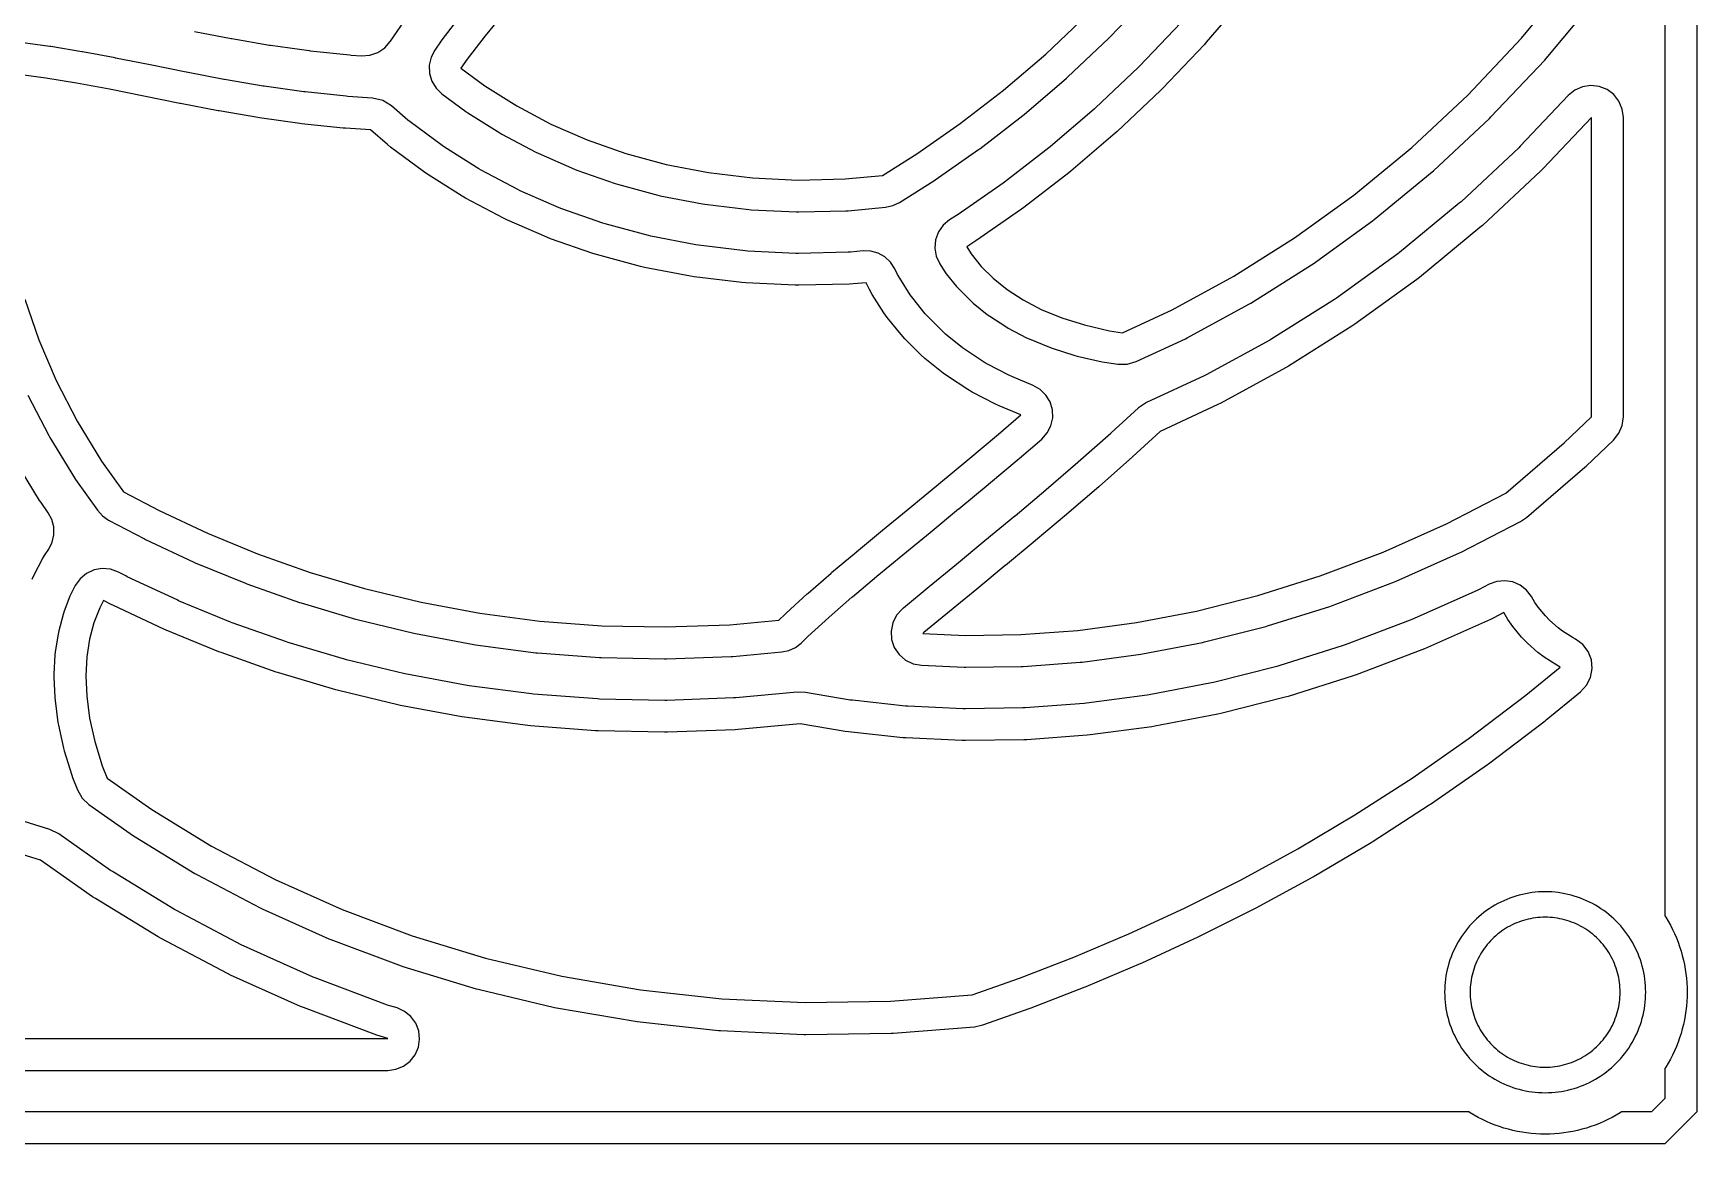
# Model space of a CAD drawing. Header units: millimetres. Extents: x -46 to 46, y -46 to 46.
# Drawn here: x -6.1 to 46, y -46 to -11.2 of the extents above; entities that cross this region are included whole.
import ezdxf

# ---------------------------------------------------------------- set-up
doc = ezdxf.new("R2010")
doc.units = ezdxf.units.MM
for name, color, linetype in [('FACE_OPENINGS', 2, 'Continuous'), ('FACE_OUTER', 3, 'Continuous'), ('MID_OPENINGS', 4, 'Continuous'), ('MID_OUTER', 7, 'Continuous')]:
    doc.layers.add(name, color=color, linetype=linetype)

msp = doc.modelspace()

# ---------------------------------------------------------------- linework, layer by layer
at = {"layer": 'FACE_OPENINGS'}
for points in [[(7.24, -10.657), (6.677, -11.392), (6.65, -11.429), (6.454, -11.712), (6.336, -11.939), (6.279, -12.188), (6.288, -12.444), (6.361, -12.689), (6.494, -12.908), (6.678, -13.085), (7.422, -13.638), (7.485, -13.681), (8.487, -14.313), (8.552, -14.35), (9.624, -14.919), (9.692, -14.951), (10.833, -15.45), (10.902, -15.477), (12.108, -15.9), (12.178, -15.922), (13.446, -16.265), (13.517, -16.281), (14.843, -16.537), (14.914, -16.549), (16.293, -16.713), (16.365, -16.719), (17.793, -16.787), (17.863, -16.787), (19.335, -16.753), (19.405, -16.749), (20.577, -16.639), (20.806, -16.59), (21.018, -16.489), (22.091, -15.812), (22.13, -15.787), (23.495, -14.833), (23.534, -14.805), (24.883, -13.763), (24.922, -13.732), (26.248, -12.598), (26.286, -12.564), (27.581, -11.338), (27.618, -11.301), (28.875, -9.981)], [(29.838, -10.855), (28.539, -12.219), (28.496, -12.262), (27.158, -13.529), (27.115, -13.568), (25.745, -14.738), (25.701, -14.774), (24.307, -15.851), (24.262, -15.883), (22.852, -16.868), (22.807, -16.898), (22.588, -17.036), (22.387, -17.203), (22.236, -17.416), (22.146, -17.662), (22.123, -17.922), (22.167, -18.18), (22.278, -18.417), (22.418, -18.638), (22.483, -18.729), (22.8, -19.123), (22.873, -19.204), (23.247, -19.577), (23.325, -19.648), (23.761, -19.999), (23.843, -20.058), (24.345, -20.384), (24.427, -20.433), (24.998, -20.73), (25.08, -20.768), (25.72, -21.032), (25.8, -21.061), (26.511, -21.286), (26.588, -21.307), (27.369, -21.486), (27.444, -21.5), (27.86, -21.564), (28.151, -21.565), (28.431, -21.482), (29.979, -20.762), (30.036, -20.734), (31.967, -19.681), (32.022, -19.649), (33.924, -18.45), (33.977, -18.415), (35.84, -17.068), (35.89, -17.03), (37.704, -15.536), (37.752, -15.495), (39.506, -13.855), (39.551, -13.811), (41.235, -12.026), (41.277, -11.98), (42.881, -10.052)], [(-1.077, -11.134), (0.074, -11.352), (0.094, -11.356), (1.275, -11.556), (1.302, -11.561), (2.515, -11.732), (2.549, -11.736), (3.793, -11.868), (3.834, -11.872), (4.156, -11.893), (4.419, -11.875), (4.668, -11.79), (4.886, -11.642), (5.058, -11.442), (5.065, -11.432), (5.597, -10.666)], [(-6.297, -22.532), (-5.641, -23.802), (-5.607, -23.864), (-4.841, -25.121), (-4.803, -25.179), (-4.121, -26.14), (-3.964, -26.314), (-3.771, -26.446), (-2.648, -27.037), (-2.607, -27.058), (-1.098, -27.764), (-1.054, -27.784), (0.523, -28.431), (0.569, -28.449), (2.213, -29.03), (2.262, -29.046), (3.971, -29.555), (4.021, -29.568), (5.794, -29.997), (5.846, -30.008), (7.678, -30.349), (7.731, -30.357), (9.62, -30.605), (9.674, -30.61), (11.614, -30.757), (11.669, -30.76), (13.656, -30.8), (13.712, -30.8), (15.74, -30.727), (15.796, -30.724), (17.329, -30.582), (17.549, -30.536), (17.753, -30.442), (17.932, -30.305), (18.119, -30.124), (18.144, -30.101), (18.798, -29.504), (18.817, -29.487), (19.526, -28.869), (19.539, -28.858), (20.299, -28.215), (20.308, -28.208), (21.122, -27.533), (21.976, -26.833), (22.87, -26.1), (22.874, -26.097), (23.8, -25.331), (23.806, -25.325), (24.762, -24.522), (24.77, -24.514), (25.475, -23.907), (25.644, -23.718), (25.761, -23.492), (25.817, -23.244), (25.809, -22.99), (25.737, -22.746), (25.605, -22.529), (25.424, -22.351), (25.203, -22.225), (24.536, -21.951), (24.442, -21.907), (23.777, -21.56), (23.682, -21.504), (23.085, -21.116), (22.991, -21.048), (22.463, -20.622), (22.372, -20.541), (21.91, -20.08), (21.826, -19.987), (21.43, -19.494), (21.355, -19.389), (21.022, -18.865), (20.959, -18.753), (20.869, -18.567), (20.738, -18.365), (20.561, -18.2), (20.351, -18.081), (20.118, -18.017), (19.877, -18.01), (19.486, -18.047), (19.405, -18.052), (17.853, -18.088), (17.772, -18.087), (16.262, -18.016), (16.18, -18.009), (14.719, -17.835), (14.637, -17.822), (13.229, -17.55), (13.147, -17.531), (11.798, -17.166), (11.717, -17.141), (10.431, -16.689), (10.351, -16.658), (9.132, -16.125), (9.054, -16.087), (7.905, -15.479), (7.83, -15.435), (6.754, -14.757), (6.682, -14.707), (5.683, -13.965), (5.614, -13.91), (5.098, -13.461), (4.822, -13.291), (4.507, -13.218), (3.726, -13.168), (3.679, -13.164), (2.392, -13.027), (2.352, -13.022), (1.104, -12.846), (1.073, -12.841), (-0.135, -12.636), (-0.157, -12.632), (-1.325, -12.41), (-1.337, -12.407), (-2.466, -12.181), (-3.548, -11.964), (-3.559, -11.962), (-4.583, -11.768), (-4.605, -11.764), (-5.575, -11.603), (-5.609, -11.598), (-6.528, -11.478)], [(-6.167, -28.305), (-6.114, -28.188), (-5.826, -27.638), (-5.761, -27.528), (-5.645, -27.357), (-5.536, -27.142), (-5.481, -26.907), (-5.483, -26.665), (-5.544, -26.431), (-5.659, -26.219), (-5.886, -25.899), (-5.93, -25.831), (-6.738, -24.505)], [(-8.431, -43.7), (4.979, -43.7), (5.234, -43.667), (5.473, -43.569), (5.679, -43.414), (5.838, -43.211), (5.94, -42.974), (5.978, -42.718), (5.95, -42.462), (5.857, -42.221), (5.705, -42.013), (5.505, -41.85), (5.27, -41.743), (5.043, -41.674), (4.975, -41.651), (2.707, -40.801), (2.64, -40.774), (0.476, -39.804), (0.41, -39.772), (-1.644, -38.69), (-1.707, -38.654), (-3.647, -37.469), (-3.708, -37.429), (-5.332, -36.289), (-5.608, -36.153), (-6.714, -35.807)]]:
    msp.add_lwpolyline(points, dxfattribs=at)
for points in [[(21.948, -28.538), (21.944, -28.541), (21.142, -29.205), (21.134, -29.212), (21.104, -29.237), (20.926, -29.434), (20.806, -29.67), (20.752, -29.93), (20.768, -30.195), (20.854, -30.446), (21.002, -30.666), (21.203, -30.839), (21.443, -30.953), (21.704, -31), (23.041, -31.061), (23.1, -31.062), (24.831, -31.038), (24.89, -31.035), (26.678, -30.904), (26.736, -30.898), (28.575, -30.654), (28.632, -30.645), (30.515, -30.283), (30.572, -30.27), (32.492, -29.784), (32.548, -29.768), (34.498, -29.153), (34.552, -29.135), (36.524, -28.386), (36.577, -28.365), (38.562, -27.479), (38.614, -27.454), (40.473, -26.495), (40.666, -26.365), (42.498, -24.789), (42.536, -24.754), (43.391, -23.938), (43.558, -23.728), (43.664, -23.481), (43.7, -23.215), (43.7, -13.825), (43.665, -13.563), (43.563, -13.32), (43.4, -13.111), (43.189, -12.953), (42.943, -12.855), (42.681, -12.825), (42.42, -12.865), (42.178, -12.972), (41.973, -13.139), (40.471, -14.73), (40.42, -14.78), (38.613, -16.469), (38.558, -16.517), (36.688, -18.057), (36.631, -18.101), (34.709, -19.49), (34.648, -19.531), (32.684, -20.768), (32.621, -20.805), (30.625, -21.893), (30.56, -21.926), (28.761, -22.762), (28.505, -22.933), (27.653, -23.718), (27.637, -23.732), (26.62, -24.636), (26.607, -24.648), (25.614, -25.503), (25.604, -25.512), (24.639, -26.323), (24.632, -26.329), (23.696, -27.104), (22.801, -27.838)], [(0.055, -29.644), (-1.574, -28.976), (-1.624, -28.953), (-3.182, -28.224), (-3.23, -28.2), (-3.459, -28.08), (-3.704, -27.989), (-3.965, -27.966), (-4.222, -28.01), (-4.46, -28.12), (-4.661, -28.288), (-4.811, -28.501), (-4.932, -28.734), (-4.978, -28.835), (-5.161, -29.306), (-5.195, -29.411), (-5.331, -29.921), (-5.353, -30.024), (-5.439, -30.577), (-5.449, -30.678), (-5.481, -31.275), (-5.482, -31.371), (-5.454, -32.014), (-5.446, -32.104), (-5.354, -32.791), (-5.34, -32.874), (-5.178, -33.602), (-5.158, -33.68), (-4.923, -34.446), (-4.898, -34.517), (-4.745, -34.909), (-4.6, -35.162), (-4.388, -35.363), (-2.991, -36.344), (-2.938, -36.379), (-1.061, -37.525), (-1.006, -37.556), (0.984, -38.605), (1.041, -38.632), (3.138, -39.573), (3.197, -39.597), (5.397, -40.421), (5.457, -40.441), (7.754, -41.141), (7.815, -41.157), (10.203, -41.724), (10.264, -41.736), (12.735, -42.162), (12.797, -42.171), (15.343, -42.447), (15.405, -42.452), (18.019, -42.573), (18.081, -42.574), (20.753, -42.532), (20.815, -42.53), (23.368, -42.332), (23.625, -42.277), (25.111, -41.75), (25.138, -41.74), (26.839, -41.081), (26.867, -41.069), (28.594, -40.338), (28.623, -40.325), (30.372, -39.518), (30.401, -39.504), (32.168, -38.617), (32.199, -38.601), (33.979, -37.629), (34.009, -37.611), (35.798, -36.551), (35.829, -36.532), (37.62, -35.379), (37.652, -35.358), (39.441, -34.11), (39.472, -34.087), (41.252, -32.74), (41.283, -32.715), (42.359, -31.832), (42.548, -31.627), (42.672, -31.379), (42.724, -31.105), (42.698, -30.828), (42.597, -30.569), (42.428, -30.348), (42.205, -30.182), (42.123, -30.137), (41.796, -29.927), (41.657, -29.822), (41.383, -29.581), (41.257, -29.451), (41.031, -29.177), (40.926, -29.028), (40.817, -28.843), (40.663, -28.644), (40.464, -28.489), (40.233, -28.389), (39.984, -28.35), (39.734, -28.375), (39.497, -28.461), (39.181, -28.625), (39.122, -28.653), (37.076, -29.565), (37.016, -29.59), (34.982, -30.362), (34.92, -30.383), (32.907, -31.018), (32.843, -31.036), (30.859, -31.539), (30.794, -31.553), (28.845, -31.928), (28.779, -31.939), (26.874, -32.192), (26.806, -32.198), (24.951, -32.334), (24.883, -32.337), (23.084, -32.363), (23.016, -32.361), (21.279, -32.282), (21.21, -32.277), (19.54, -32.099), (19.471, -32.089), (18.07, -31.853), (17.812, -31.843), (15.884, -32.021), (15.819, -32.025), (13.726, -32.1), (13.662, -32.1), (11.611, -32.059), (11.548, -32.056), (9.545, -31.904), (9.482, -31.898), (7.532, -31.642), (7.471, -31.633), (5.578, -31.28), (5.518, -31.267), (3.687, -30.825), (3.629, -30.809), (1.863, -30.284), (1.807, -30.266), (0.109, -29.665)], [(44.373, -41.661), (44.385, -41.559), (44.393, -41.456), (44.398, -41.353), (44.4, -41.25), (44.398, -41.147), (44.393, -41.044), (44.385, -40.941), (44.373, -40.839), (44.358, -40.737), (44.339, -40.635), (44.318, -40.535), (44.293, -40.435), (44.264, -40.336), (44.233, -40.237), (44.198, -40.14), (44.16, -40.045), (44.119, -39.95), (44.075, -39.857), (44.028, -39.765), (43.978, -39.675), (43.925, -39.587), (43.869, -39.5), (43.81, -39.415), (43.749, -39.332), (43.685, -39.252), (43.618, -39.173), (43.549, -39.097), (43.477, -39.023), (43.403, -38.951), (43.327, -38.882), (43.248, -38.815), (43.168, -38.751), (43.085, -38.69), (43, -38.631), (42.913, -38.575), (42.825, -38.522), (42.735, -38.472), (42.643, -38.425), (42.55, -38.381), (42.455, -38.34), (42.36, -38.302), (42.263, -38.267), (42.164, -38.236), (42.065, -38.207), (41.965, -38.182), (41.865, -38.161), (41.763, -38.142), (41.661, -38.127), (41.559, -38.115), (41.456, -38.107), (41.353, -38.102), (41.25, -38.1), (41.147, -38.102), (41.044, -38.107), (40.941, -38.115), (40.839, -38.127), (40.737, -38.142), (40.635, -38.161), (40.535, -38.182), (40.435, -38.207), (40.336, -38.236), (40.237, -38.267), (40.14, -38.302), (40.045, -38.34), (39.95, -38.381), (39.857, -38.425), (39.765, -38.472), (39.675, -38.522), (39.587, -38.575), (39.5, -38.631), (39.415, -38.69), (39.332, -38.751), (39.252, -38.815), (39.173, -38.882), (39.097, -38.951), (39.023, -39.023), (38.951, -39.097), (38.882, -39.173), (38.815, -39.252), (38.751, -39.332), (38.69, -39.415), (38.631, -39.5), (38.575, -39.587), (38.522, -39.675), (38.472, -39.765), (38.425, -39.857), (38.381, -39.95), (38.34, -40.045), (38.302, -40.14), (38.267, -40.237), (38.236, -40.336), (38.207, -40.435), (38.182, -40.535), (38.161, -40.635), (38.142, -40.737), (38.127, -40.839), (38.115, -40.941), (38.107, -41.044), (38.102, -41.147), (38.1, -41.25), (38.102, -41.353), (38.107, -41.456), (38.115, -41.559), (38.127, -41.661), (38.142, -41.763), (38.161, -41.865), (38.182, -41.965), (38.207, -42.065), (38.236, -42.164), (38.267, -42.263), (38.302, -42.36), (38.34, -42.455), (38.381, -42.55), (38.425, -42.643), (38.472, -42.735), (38.522, -42.825), (38.575, -42.913), (38.631, -43), (38.69, -43.085), (38.751, -43.168), (38.815, -43.248), (38.882, -43.327), (38.951, -43.403), (39.023, -43.477), (39.097, -43.549), (39.173, -43.618), (39.252, -43.685), (39.332, -43.749), (39.415, -43.81), (39.5, -43.869), (39.587, -43.925), (39.675, -43.978), (39.765, -44.028), (39.857, -44.075), (39.95, -44.119), (40.045, -44.16), (40.14, -44.198), (40.237, -44.233), (40.336, -44.264), (40.435, -44.293), (40.535, -44.318), (40.635, -44.339), (40.737, -44.358), (40.839, -44.373), (40.941, -44.385), (41.044, -44.393), (41.147, -44.398), (41.25, -44.4), (41.353, -44.398), (41.456, -44.393), (41.559, -44.385), (41.661, -44.373), (41.763, -44.358), (41.865, -44.339), (41.965, -44.318), (42.065, -44.293), (42.164, -44.264), (42.263, -44.233), (42.36, -44.198), (42.455, -44.16), (42.55, -44.119), (42.643, -44.075), (42.735, -44.028), (42.825, -43.978), (42.913, -43.925), (43, -43.869), (43.085, -43.81), (43.168, -43.749), (43.248, -43.685), (43.327, -43.618), (43.403, -43.549), (43.477, -43.477), (43.549, -43.403), (43.618, -43.327), (43.685, -43.248), (43.749, -43.168), (43.81, -43.085), (43.869, -43), (43.925, -42.913), (43.978, -42.825), (44.028, -42.735), (44.075, -42.643), (44.119, -42.55), (44.16, -42.455), (44.198, -42.36), (44.233, -42.263), (44.264, -42.164), (44.293, -42.065), (44.318, -41.965), (44.339, -41.865), (44.358, -41.763)]]:
    msp.add_lwpolyline(points, close=True, dxfattribs=at)
at = {"layer": 'FACE_OUTER'}
msp.add_lwpolyline([(45, 38.855), (45, -38.855), (45.029, -38.9), (45.104, -39.025), (45.175, -39.152), (45.241, -39.282), (45.303, -39.413), (45.361, -39.547), (45.415, -39.682), (45.464, -39.82), (45.508, -39.958), (45.548, -40.098), (45.584, -40.24), (45.614, -40.382), (45.641, -40.525), (45.662, -40.669), (45.679, -40.814), (45.69, -40.959), (45.698, -41.104), (45.7, -41.25), (45.698, -41.396), (45.69, -41.541), (45.679, -41.686), (45.662, -41.831), (45.641, -41.975), (45.614, -42.118), (45.584, -42.26), (45.548, -42.402), (45.508, -42.542), (45.464, -42.68), (45.415, -42.818), (45.361, -42.953), (45.303, -43.087), (45.241, -43.218), (45.175, -43.348), (45.104, -43.475), (45.029, -43.6), (45, -43.645), (45, -44.586), (44.586, -45), (43.645, -45), (43.6, -45.029), (43.475, -45.104), (43.348, -45.175), (43.218, -45.241), (43.087, -45.303), (42.953, -45.361), (42.818, -45.415), (42.68, -45.464), (42.542, -45.508), (42.402, -45.548), (42.26, -45.584), (42.118, -45.614), (41.975, -45.641), (41.831, -45.662), (41.686, -45.679), (41.541, -45.69), (41.396, -45.698), (41.25, -45.7), (41.104, -45.698), (40.959, -45.69), (40.814, -45.679), (40.669, -45.662), (40.525, -45.641), (40.382, -45.614), (40.24, -45.584), (40.098, -45.548), (39.958, -45.508), (39.82, -45.464), (39.682, -45.415), (39.547, -45.361), (39.413, -45.303), (39.282, -45.241), (39.152, -45.175), (39.025, -45.104), (38.9, -45.029), (38.855, -45), (-38.855, -45)], dxfattribs=at)
at = {"layer": 'MID_OPENINGS'}
for points in [[(31.899, -9.987), (30.63, -11.47), (30.571, -11.535), (29.254, -12.918), (29.193, -12.979), (27.836, -14.264), (27.774, -14.32), (26.385, -15.507), (26.322, -15.558), (24.908, -16.649), (24.844, -16.697), (23.414, -17.695), (23.35, -17.737), (23.122, -17.881), (23.262, -18.102), (23.579, -18.496), (23.953, -18.869), (24.388, -19.22), (24.89, -19.546), (25.46, -19.844), (26.101, -20.108), (26.812, -20.332), (27.593, -20.512), (28.01, -20.575), (29.557, -19.855), (31.489, -18.803), (33.391, -17.604), (35.255, -16.258), (37.069, -14.764), (38.823, -13.125), (40.508, -11.34), (42.112, -9.412)], [(8.658, -10.505), (8.034, -11.265), (7.471, -12), (7.275, -12.282), (8.019, -12.835), (9.02, -13.467), (10.093, -14.035), (11.233, -14.533), (12.439, -14.957), (13.707, -15.299), (15.032, -15.556), (16.412, -15.72), (17.84, -15.788), (19.311, -15.753), (20.484, -15.644), (21.557, -14.967), (22.923, -14.013), (24.272, -12.971), (25.598, -11.838), (26.893, -10.612)], [(-6.396, -19.52), (-5.955, -20.796), (-5.408, -22.073), (-4.753, -23.344), (-3.987, -24.601), (-3.306, -25.562), (-2.183, -26.152), (-0.674, -26.858), (0.903, -27.506), (2.547, -28.088), (4.256, -28.596), (6.029, -29.025), (7.861, -29.366), (9.75, -29.613), (11.69, -29.76), (13.676, -29.8), (15.704, -29.728), (17.237, -29.586), (17.429, -29.4), (17.464, -29.367), (18.128, -28.762), (18.155, -28.737), (18.871, -28.113), (18.891, -28.096), (19.656, -27.45), (19.668, -27.439), (20.48, -26.767), (20.486, -26.762), (21.342, -26.06), (22.236, -25.326), (23.162, -24.56), (24.118, -23.756), (24.822, -23.15), (24.135, -22.867), (24, -22.804), (23.293, -22.435), (23.157, -22.356), (22.519, -21.94), (22.384, -21.843), (21.815, -21.384), (21.685, -21.268), (21.185, -20.769), (21.064, -20.635), (20.633, -20.098), (20.525, -19.949), (20.163, -19.377), (20.073, -19.217), (19.97, -19.006), (19.561, -19.044), (19.446, -19.051), (17.859, -19.088), (17.742, -19.087), (16.197, -19.014), (16.08, -19.004), (14.582, -18.825), (14.465, -18.807), (13.021, -18.528), (12.904, -18.501), (11.519, -18.127), (11.403, -18.091), (10.082, -17.627), (9.968, -17.582), (8.714, -17.034), (8.603, -16.98), (7.42, -16.354), (7.312, -16.291), (6.205, -15.592), (6.101, -15.522), (5.071, -14.756), (4.973, -14.677), (4.442, -14.216), (3.651, -14.165), (3.584, -14.159), (2.278, -14.021), (2.221, -14.014), (0.957, -13.835), (0.912, -13.828), (-0.307, -13.621), (-0.339, -13.615), (-1.515, -13.392), (-1.531, -13.388), (-2.663, -13.161), (-3.745, -12.944), (-4.769, -12.75), (-5.739, -12.59), (-6.657, -12.47)], [(-8.431, -42.7), (4.979, -42.7), (4.737, -42.626), (4.639, -42.593), (2.341, -41.732), (2.245, -41.693), (0.052, -40.71), (-0.042, -40.664), (-2.124, -39.567), (-2.215, -39.515), (-4.182, -38.314), (-4.27, -38.256), (-5.906, -37.107), (-7.017, -36.76)]]:
    msp.add_lwpolyline(points, dxfattribs=at)
for points in [[(24.332, -27.876), (23.435, -28.611), (22.582, -29.311), (21.78, -29.976), (21.749, -30.001), (23.086, -30.062), (24.817, -30.038), (26.605, -29.907), (28.443, -29.663), (30.326, -29.301), (32.247, -28.815), (34.197, -28.2), (36.169, -27.451), (38.155, -26.566), (40.014, -25.606), (41.846, -24.031), (42.7, -23.215), (42.7, -13.825), (41.188, -15.427), (41.114, -15.5), (39.284, -17.211), (39.206, -17.279), (37.312, -18.839), (37.229, -18.902), (35.282, -20.31), (35.195, -20.368), (33.204, -21.623), (33.114, -21.676), (31.09, -22.778), (30.996, -22.826), (29.183, -23.669), (28.327, -24.457), (28.305, -24.477), (27.281, -25.386), (27.262, -25.403), (26.264, -26.263), (26.25, -26.275), (25.282, -27.09), (25.271, -27.098), (24.337, -27.871)], [(-0.313, -30.574), (-1.965, -29.896), (-2.037, -29.864), (-3.617, -29.125), (-3.686, -29.091), (-3.925, -28.965), (-4.046, -29.197), (-4.229, -29.668), (-4.365, -30.178), (-4.451, -30.731), (-4.482, -31.329), (-4.455, -31.971), (-4.363, -32.658), (-4.202, -33.386), (-3.967, -34.152), (-3.814, -34.544), (-2.417, -35.525), (-0.54, -36.672), (1.45, -37.72), (3.548, -38.66), (5.748, -39.485), (8.045, -40.184), (10.433, -40.751), (12.905, -41.176), (15.451, -41.453), (18.065, -41.574), (20.737, -41.533), (23.29, -41.335), (24.777, -40.808), (26.477, -40.148), (28.204, -39.417), (29.953, -38.61), (31.719, -37.723), (33.499, -36.751), (35.288, -35.691), (37.079, -34.538), (38.868, -33.29), (40.649, -31.942), (41.725, -31.059), (41.612, -30.997), (41.224, -30.748), (41.025, -30.598), (40.693, -30.306), (40.511, -30.118), (40.234, -29.783), (40.084, -29.569), (39.956, -29.35), (39.626, -29.52), (39.542, -29.56), (37.471, -30.484), (37.384, -30.52), (35.324, -31.302), (35.235, -31.333), (33.194, -31.976), (33.103, -32.002), (31.09, -32.512), (30.997, -32.532), (29.02, -32.913), (28.925, -32.928), (26.99, -33.185), (26.894, -33.195), (25.01, -33.333), (24.912, -33.337), (23.083, -33.363), (22.985, -33.361), (21.218, -33.28), (21.119, -33.273), (19.419, -33.091), (19.319, -33.078), (17.904, -32.839), (15.962, -33.018), (15.869, -33.024), (13.748, -33.1), (13.656, -33.101), (11.577, -33.059), (11.486, -33.054), (9.455, -32.9), (9.366, -32.891), (7.389, -32.632), (7.301, -32.618), (5.382, -32.261), (5.296, -32.243), (3.439, -31.794), (3.357, -31.772), (1.566, -31.239), (1.486, -31.213), (-0.237, -30.603)], [(43.58, -41.557), (43.589, -41.48), (43.595, -41.404), (43.599, -41.327), (43.6, -41.25), (43.599, -41.173), (43.595, -41.096), (43.589, -41.02), (43.58, -40.943), (43.569, -40.867), (43.555, -40.792), (43.539, -40.716), (43.52, -40.642), (43.499, -40.568), (43.475, -40.495), (43.449, -40.422), (43.421, -40.351), (43.391, -40.28), (43.358, -40.211), (43.323, -40.142), (43.285, -40.075), (43.246, -40.009), (43.204, -39.944), (43.16, -39.881), (43.114, -39.819), (43.067, -39.759), (43.017, -39.701), (42.965, -39.644), (42.912, -39.588), (42.856, -39.535), (42.799, -39.483), (42.741, -39.433), (42.681, -39.386), (42.619, -39.34), (42.556, -39.296), (42.491, -39.254), (42.425, -39.215), (42.358, -39.177), (42.289, -39.142), (42.22, -39.109), (42.149, -39.079), (42.078, -39.051), (42.005, -39.025), (41.932, -39.001), (41.858, -38.98), (41.784, -38.961), (41.708, -38.945), (41.633, -38.931), (41.557, -38.92), (41.48, -38.911), (41.404, -38.905), (41.327, -38.901), (41.25, -38.9), (41.173, -38.901), (41.096, -38.905), (41.02, -38.911), (40.943, -38.92), (40.867, -38.931), (40.792, -38.945), (40.716, -38.961), (40.642, -38.98), (40.568, -39.001), (40.495, -39.025), (40.422, -39.051), (40.351, -39.079), (40.28, -39.109), (40.211, -39.142), (40.142, -39.177), (40.075, -39.215), (40.009, -39.254), (39.944, -39.296), (39.881, -39.34), (39.819, -39.386), (39.759, -39.433), (39.701, -39.483), (39.644, -39.535), (39.588, -39.588), (39.535, -39.644), (39.483, -39.701), (39.433, -39.759), (39.386, -39.819), (39.34, -39.881), (39.296, -39.944), (39.254, -40.009), (39.215, -40.075), (39.177, -40.142), (39.142, -40.211), (39.109, -40.28), (39.079, -40.351), (39.051, -40.422), (39.025, -40.495), (39.001, -40.568), (38.98, -40.642), (38.961, -40.716), (38.945, -40.792), (38.931, -40.867), (38.92, -40.943), (38.911, -41.02), (38.905, -41.096), (38.901, -41.173), (38.9, -41.25), (38.901, -41.327), (38.905, -41.404), (38.911, -41.48), (38.92, -41.557), (38.931, -41.633), (38.945, -41.708), (38.961, -41.784), (38.98, -41.858), (39.001, -41.932), (39.025, -42.005), (39.051, -42.078), (39.079, -42.149), (39.109, -42.22), (39.142, -42.289), (39.177, -42.358), (39.215, -42.425), (39.254, -42.491), (39.296, -42.556), (39.34, -42.619), (39.386, -42.681), (39.433, -42.741), (39.483, -42.799), (39.535, -42.856), (39.588, -42.912), (39.644, -42.965), (39.701, -43.017), (39.759, -43.067), (39.819, -43.114), (39.881, -43.16), (39.944, -43.204), (40.009, -43.246), (40.075, -43.285), (40.142, -43.323), (40.211, -43.358), (40.28, -43.391), (40.351, -43.421), (40.422, -43.449), (40.495, -43.475), (40.568, -43.499), (40.642, -43.52), (40.716, -43.539), (40.792, -43.555), (40.867, -43.569), (40.943, -43.58), (41.02, -43.589), (41.096, -43.595), (41.173, -43.599), (41.25, -43.6), (41.327, -43.599), (41.404, -43.595), (41.48, -43.589), (41.557, -43.58), (41.633, -43.569), (41.708, -43.555), (41.784, -43.539), (41.858, -43.52), (41.932, -43.499), (42.005, -43.475), (42.078, -43.449), (42.149, -43.421), (42.22, -43.391), (42.289, -43.358), (42.358, -43.323), (42.425, -43.285), (42.491, -43.246), (42.556, -43.204), (42.619, -43.16), (42.681, -43.114), (42.741, -43.067), (42.799, -43.017), (42.856, -42.965), (42.912, -42.912), (42.965, -42.856), (43.017, -42.799), (43.067, -42.741), (43.114, -42.681), (43.16, -42.619), (43.204, -42.556), (43.246, -42.491), (43.285, -42.425), (43.323, -42.358), (43.358, -42.289), (43.391, -42.22), (43.421, -42.149), (43.449, -42.078), (43.475, -42.005), (43.499, -41.932), (43.52, -41.858), (43.539, -41.784), (43.555, -41.708), (43.569, -41.633)]]:
    msp.add_lwpolyline(points, close=True, dxfattribs=at)
at = {"layer": 'MID_OUTER'}
msp.add_lwpolyline([(-46, -45), (-46, 45), (-45, 46), (45, 46), (46, 45), (46, -45), (45, -46), (-45, -46)], close=True, dxfattribs=at)

doc.saveas('drawing.dxf')
